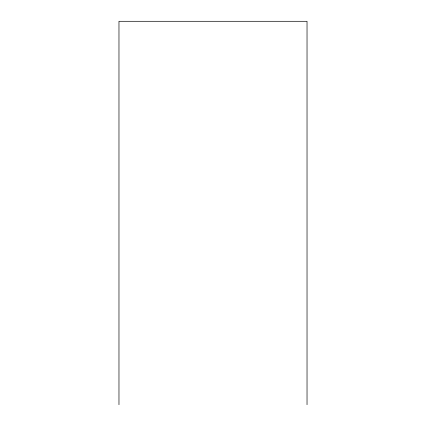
<?xml version="1.0" encoding="UTF-8"?>
<svg xmlns="http://www.w3.org/2000/svg" width="426" height="426" viewBox="0 0 426 426"><rect width="100%" height="100%" fill="white"/><g stroke="black" fill="none" stroke-linecap="round" stroke-linejoin="round"><path stroke-width="0.64" d="M307.029 404.7L307.029 21.3L118.971 21.3L118.971 404.7"/></g></svg>
